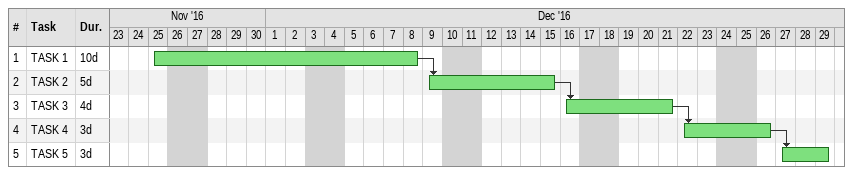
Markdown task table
| ID | Task | Duration | Start | Finish | Predecessors |
|---|---|---|---|---|---|
| 1 | TASK 1 | 10d | 2016-11-25 | 2016-12-08 |  |
| 2 | TASK 2 | 5d | 2016-12-09 | 2016-12-15 | 1 |
| 3 | TASK 3 | 4d | 2016-12-16 | 2016-12-21 | 2 |
| 4 | TASK 4 | 3d | 2016-12-22 | 2016-12-26 | 3 |
| 5 | TASK 5 | 3d | 2016-12-27 | 2016-12-29 | 4 |
